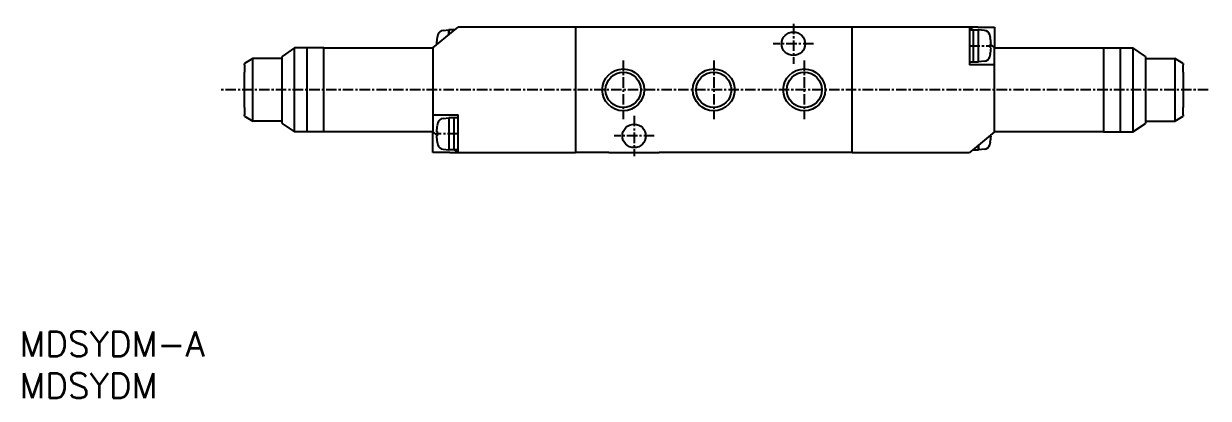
# Model space of a CAD drawing. Extents: x 1 to 142, y 0 to 144.
# Drawn here: x 0.5 to 141.8, y 0 to 44.7 of the extents above; entities that cross this region are included whole.
import ezdxf

# ---------------------------------------------------------------- set-up
doc = ezdxf.new("R2010")
doc.units = 0
doc.linetypes.add('CENTER', pattern=[2, 1.25, -0.25, 0.25, -0.25])
doc.layers.get('0').update_dxf_attribs({"linetype": 'CONTINUOUS'})
doc.layers.add('CENTER', color=1, linetype='CENTER')
doc.styles.get("Standard").update_dxf_attribs({"font": 'txt.shx'})

# ---------------------------------------------------------------- blocks, each defined once
blk = doc.blocks.new('*U18')
at = {"color": 7, "linetype": 'CONTINUOUS'}
blk.add_text('MDSYDM', height=3, dxfattribs=at).set_placement((0, 0))
blk = doc.blocks.new('*U19')
at = {"color": 7, "linetype": 'CONTINUOUS'}
blk.add_text('MDSYDM-A', height=3, dxfattribs=at).set_placement((0, 5))

msp = doc.modelspace()

# ---------------------------------------------------------------- linework, layer by layer
at = {"color": 7, "linetype": 'CONTINUOUS'}
for p, q in [((49.34, 41.84), (51.74, 43.84)), ((50.54, 43.93), (51.24, 43.99)), ((51.24, 43.99), (51.24, 43.43)), ((51.84, 43.99), (51.24, 43.99)), ((51.24, 43.43), (51.24, 43.99)), ((51.74, 43.84), (52.34, 44.34)), ((51.84, 43.99), (51.84, 43.93)), ((51.92, 43.99), (51.84, 43.99)), ((51.84, 43.93), (51.84, 43.99)), ((66.34, 44.34), (52.34, 44.34)), ((66.34, 44.34), (66.34, 29.34)), ((89.34, 44.34), (66.34, 44.34)), ((95.34, 44.34), (89.34, 44.34)), ((99.34, 44.34), (95.34, 44.34)), ((99.34, 29.34), (99.34, 44.34)), ((113.34, 44.34), (99.34, 44.34)), ((113.34, 44.34), (113.76, 43.99)), ((114.34, 44.34), (113.34, 44.34)), ((113.34, 44.34), (113.34, 39.84)), ((113.34, 43.99), (113.84, 43.99)), ((113.84, 43.99), (114.44, 43.99)), ((113.84, 40.19), (113.84, 43.99)), ((114.34, 44.34), (116.34, 44.34)), ((115.15, 43.93), (114.44, 43.99)), ((114.44, 40.19), (114.44, 43.99)), ((116.34, 44.34), (116.34, 41.84)), ((49.84, 43.07), (49.84, 43.07)), ((115.85, 43.07), (115.84, 43.07)), ((32.84, 41.84), (31.34, 40.84)), ((36.34, 41.84), (32.84, 41.84)), ((32.84, 31.84), (32.84, 41.84)), ((34.34, 31.84), (34.34, 41.84)), ((36.34, 41.84), (49.34, 41.84)), ((36.34, 31.84), (36.34, 41.84)), ((49.34, 41.84), (49.34, 31.84)), ((49.84, 42.35), (49.76, 42.35)), ((115.93, 42.35), (115.84, 42.35)), ((115.84, 42.26), (116.04, 42.09)), ((115.84, 41.84), (115.93, 41.84)), ((115.84, 41.12), (115.85, 41.12)), ((116.04, 42.09), (116.34, 41.84)), ((116.34, 31.84), (116.34, 41.84)), ((116.34, 41.84), (129.34, 41.84)), ((129.34, 41.84), (132.84, 41.84)), ((129.34, 41.84), (129.34, 31.84)), ((131.34, 41.84), (131.34, 31.84)), ((134.34, 40.84), (132.84, 41.84)), ((132.84, 41.84), (132.84, 31.84)), ((27.84, 40.59), (26.84, 39.99)), ((26.84, 39.84), (26.84, 39.99)), ((26.84, 39.84), (26.84, 38.94)), ((31.34, 40.59), (27.84, 40.59)), ((27.84, 33.09), (27.84, 40.59)), ((31.34, 32.84), (31.34, 40.84)), ((113.34, 40.19), (113.84, 40.19)), ((116.34, 39.84), (113.34, 39.84)), ((113.84, 40.19), (114.44, 40.19)), ((115.15, 40.26), (114.44, 40.19)), ((134.34, 40.84), (134.34, 32.84)), ((134.34, 40.59), (137.84, 40.59)), ((138.84, 39.99), (137.84, 40.59)), ((137.84, 40.59), (137.84, 33.09)), ((138.84, 39.99), (138.84, 39.84)), ((138.84, 38.94), (138.84, 39.84)), ((26.84, 34.74), (26.84, 38.94)), ((138.84, 38.94), (138.84, 34.74)), ((26.84, 34.74), (26.84, 33.84)), ((138.84, 33.84), (138.84, 34.74)), ((26.84, 33.69), (26.84, 33.84)), ((26.84, 33.69), (27.84, 33.09)), ((31.34, 33.09), (27.84, 33.09)), ((31.34, 32.84), (32.84, 31.84)), ((49.34, 33.84), (52.34, 33.84)), ((49.84, 32.57), (49.84, 32.57)), ((50.54, 33.43), (51.24, 33.49)), ((51.24, 33.49), (51.24, 29.69)), ((51.84, 33.49), (51.24, 33.49)), ((51.84, 33.49), (51.84, 29.69)), ((52.34, 33.49), (51.84, 33.49)), ((52.34, 29.34), (52.34, 33.84)), ((132.84, 31.84), (134.34, 32.84)), ((134.34, 33.09), (137.84, 33.09)), ((137.84, 33.09), (138.84, 33.69)), ((138.84, 33.84), (138.84, 33.69)), ((36.34, 31.84), (32.84, 31.84)), ((49.34, 31.84), (36.34, 31.84)), ((49.64, 31.59), (49.34, 31.84)), ((49.34, 29.34), (49.34, 31.84)), ((49.84, 31.43), (49.64, 31.59)), ((49.84, 31.85), (49.76, 31.85)), ((49.76, 31.34), (49.84, 31.34)), ((116.34, 31.84), (113.94, 29.84)), ((115.84, 31.34), (115.93, 31.34)), ((129.34, 31.84), (116.34, 31.84)), ((129.34, 31.84), (132.84, 31.84)), ((49.84, 30.62), (49.84, 30.62)), ((50.54, 29.76), (51.24, 29.69)), ((51.84, 29.69), (51.24, 29.69)), ((52.34, 29.69), (51.84, 29.69)), ((52.34, 29.34), (51.92, 29.69)), ((113.94, 29.84), (113.34, 29.34)), ((113.76, 29.69), (113.84, 29.69)), ((113.84, 29.69), (113.84, 29.76)), ((113.84, 29.76), (113.84, 29.69)), ((113.84, 29.69), (114.44, 29.69)), ((114.44, 29.69), (114.44, 30.26)), ((114.44, 30.26), (114.44, 29.69)), ((115.15, 29.76), (114.44, 29.69)), ((115.84, 30.62), (115.85, 30.62)), ((51.34, 29.34), (49.34, 29.34)), ((51.34, 29.34), (52.34, 29.34)), ((52.34, 29.34), (66.34, 29.34)), ((70.34, 29.34), (66.34, 29.34)), ((70.34, 29.34), (76.34, 29.34)), ((99.34, 29.34), (76.34, 29.34)), ((99.34, 29.34), (113.34, 29.34))]:
    msp.add_line(p, q, dxfattribs=at)
for points in [[(49.84, 42.35, 0), (49.84, 42.35, 0), (49.84, 42.34, 0), (49.84, 42.34, 0), (49.84, 42.34, 0), (49.84, 42.34, 0), (49.84, 42.34, 0), (49.84, 42.34, 0), (49.84, 42.34, 0), (49.84, 42.34, 0), (49.84, 42.34, 0), (49.84, 42.34, 0), (49.84, 42.34, 0), (49.84, 42.34, 0), (49.84, 42.34, 0), (49.84, 42.34, 0), (49.84, 42.34, 0), (49.84, 42.33, 0), (49.84, 42.33, 0), (49.84, 42.33, 0), (49.84, 42.33, 0), (49.84, 42.33, 0), (49.84, 42.33, 0), (49.84, 42.33, 0), (49.84, 42.33, 0), (49.84, 42.33, 0), (49.84, 42.33, 0), (49.84, 42.33, 0), (49.84, 42.33, 0), (49.84, 42.33, 0), (49.84, 42.33, 0), (49.84, 42.33, 0), (49.84, 42.32, 0), (49.84, 42.32, 0), (49.84, 42.32, 0), (49.84, 42.32, 0), (49.84, 42.32, 0), (49.84, 42.32, 0), (49.84, 42.32, 0), (49.84, 42.32, 0), (49.84, 42.32, 0), (49.84, 42.32, 0), (49.84, 42.32, 0), (49.84, 42.32, 0), (49.84, 42.32, 0), (49.84, 42.32, 0), (49.84, 42.31, 0), (49.84, 42.31, 0), (49.84, 42.31, 0), (49.84, 42.31, 0), (49.84, 42.31, 0), (49.84, 42.31, 0), (49.84, 42.31, 0), (49.84, 42.31, 0), (49.84, 42.31, 0), (49.84, 42.31, 0), (49.84, 42.31, 0), (49.84, 42.31, 0), (49.84, 42.31, 0), (49.84, 42.31, 0), (49.84, 42.31, 0), (49.84, 42.3, 0), (49.84, 42.3, 0), (49.84, 42.3, 0), (49.84, 42.3, 0), (49.84, 42.3, 0), (49.84, 42.3, 0), (49.84, 42.3, 0), (49.84, 42.3, 0), (49.84, 42.3, 0), (49.84, 42.3, 0), (49.84, 42.3, 0), (49.84, 42.3, 0), (49.84, 42.3, 0), (49.84, 42.3, 0), (49.84, 42.3, 0), (49.84, 42.29, 0), (49.84, 42.29, 0), (49.84, 42.29, 0), (49.84, 42.29, 0), (49.84, 42.29, 0), (49.84, 42.29, 0), (49.84, 42.29, 0), (49.84, 42.29, 0), (49.84, 42.29, 0), (49.84, 42.29, 0), (49.84, 42.29, 0), (49.84, 42.29, 0), (49.84, 42.29, 0), (49.84, 42.29, 0), (49.84, 42.29, 0), (49.84, 42.28, 0), (49.84, 42.28, 0), (49.84, 42.28, 0), (49.84, 42.28, 0), (49.84, 42.28, 0), (49.84, 42.28, 0), (49.84, 42.28, 0), (49.84, 42.28, 0), (49.84, 42.28, 0), (49.84, 42.28, 0), (49.84, 42.28, 0), (49.84, 42.28, 0), (49.84, 42.28, 0), (49.84, 42.28, 0), (49.84, 42.27, 0), (49.84, 42.27, 0), (49.84, 42.27, 0), (49.84, 42.27, 0), (49.84, 42.27, 0), (49.84, 42.27, 0), (49.84, 42.27, 0), (49.84, 42.27, 0), (49.84, 42.27, 0), (49.84, 42.27, 0), (49.84, 42.27, 0), (49.84, 42.27, 0), (49.84, 42.27, 0), (49.84, 42.27, 0), (49.84, 42.27, 0), (49.84, 42.26, 0), (49.84, 42.26, 0), (49.84, 42.26, 0), (49.84, 42.26, 0), (49.84, 42.26, 0), (49.84, 42.26, 0), (49.84, 42.26, 0), (49.84, 42.26, 0), (49.84, 42.26, 0)], [(115.84, 41.84, 0), (115.84, 41.85, 0), (115.84, 41.85, 0), (115.84, 41.85, 0), (115.84, 41.86, 0), (115.84, 41.86, 0), (115.84, 41.86, 0), (115.84, 41.87, 0), (115.84, 41.87, 0), (115.84, 41.88, 0), (115.84, 41.88, 0), (115.84, 41.88, 0), (115.84, 41.89, 0), (115.84, 41.89, 0), (115.84, 41.9, 0), (115.84, 41.9, 0), (115.84, 41.9, 0), (115.84, 41.91, 0), (115.84, 41.91, 0), (115.84, 41.92, 0), (115.84, 41.92, 0), (115.84, 41.92, 0), (115.84, 41.93, 0), (115.84, 41.93, 0), (115.84, 41.94, 0), (115.84, 41.94, 0), (115.84, 41.94, 0), (115.84, 41.95, 0), (115.84, 41.95, 0), (115.84, 41.96, 0), (115.84, 41.96, 0), (115.84, 41.96, 0), (115.84, 41.97, 0), (115.84, 41.97, 0), (115.84, 41.98, 0), (115.84, 41.98, 0), (115.84, 41.98, 0), (115.84, 41.99, 0), (115.84, 41.99, 0), (115.84, 42, 0), (115.84, 42, 0), (115.84, 42, 0), (115.84, 42.01, 0), (115.84, 42.01, 0), (115.85, 42.01, 0), (115.85, 42.02, 0), (115.85, 42.02, 0), (115.85, 42.03, 0), (115.85, 42.03, 0), (115.85, 42.03, 0), (115.85, 42.04, 0), (115.85, 42.04, 0), (115.85, 42.05, 0), (115.85, 42.05, 0), (115.85, 42.05, 0), (115.85, 42.06, 0), (115.85, 42.06, 0), (115.85, 42.07, 0), (115.85, 42.07, 0), (115.85, 42.07, 0), (115.85, 42.08, 0), (115.85, 42.08, 0), (115.85, 42.09, 0), (115.85, 42.09, 0), (115.85, 42.09, 0), (115.85, 42.1, 0), (115.85, 42.1, 0), (115.85, 42.11, 0), (115.85, 42.11, 0), (115.85, 42.11, 0), (115.85, 42.12, 0), (115.85, 42.12, 0), (115.85, 42.13, 0), (115.85, 42.13, 0), (115.85, 42.13, 0), (115.85, 42.14, 0), (115.85, 42.14, 0), (115.85, 42.15, 0), (115.85, 42.15, 0), (115.85, 42.15, 0), (115.85, 42.16, 0), (115.85, 42.16, 0), (115.85, 42.16, 0), (115.85, 42.17, 0), (115.85, 42.17, 0), (115.84, 42.18, 0), (115.84, 42.18, 0), (115.84, 42.18, 0), (115.84, 42.19, 0), (115.84, 42.19, 0), (115.84, 42.2, 0), (115.84, 42.2, 0), (115.84, 42.2, 0), (115.84, 42.21, 0), (115.84, 42.21, 0), (115.84, 42.22, 0), (115.84, 42.22, 0), (115.84, 42.22, 0), (115.84, 42.23, 0), (115.84, 42.23, 0), (115.84, 42.24, 0), (115.84, 42.24, 0), (115.84, 42.24, 0), (115.84, 42.25, 0), (115.84, 42.25, 0), (115.84, 42.26, 0), (115.84, 42.26, 0), (115.84, 42.26, 0), (115.84, 42.27, 0), (115.84, 42.27, 0), (115.84, 42.28, 0), (115.84, 42.28, 0), (115.84, 42.28, 0), (115.84, 42.29, 0), (115.84, 42.29, 0), (115.84, 42.3, 0), (115.84, 42.3, 0), (115.84, 42.3, 0), (115.84, 42.31, 0), (115.84, 42.31, 0), (115.84, 42.31, 0), (115.84, 42.32, 0), (115.84, 42.32, 0), (115.84, 42.33, 0), (115.84, 42.33, 0), (115.84, 42.33, 0), (115.84, 42.34, 0), (115.84, 42.34, 0), (115.84, 42.35, 0)], [(49.84, 31.85, 0), (49.84, 31.84, 0), (49.84, 31.84, 0), (49.84, 31.83, 0), (49.84, 31.83, 0), (49.84, 31.83, 0), (49.84, 31.82, 0), (49.84, 31.82, 0), (49.84, 31.81, 0), (49.84, 31.81, 0), (49.84, 31.81, 0), (49.84, 31.8, 0), (49.84, 31.8, 0), (49.84, 31.8, 0), (49.84, 31.79, 0), (49.84, 31.79, 0), (49.84, 31.78, 0), (49.84, 31.78, 0), (49.84, 31.78, 0), (49.84, 31.77, 0), (49.84, 31.77, 0), (49.84, 31.76, 0), (49.84, 31.76, 0), (49.84, 31.76, 0), (49.84, 31.75, 0), (49.84, 31.75, 0), (49.84, 31.74, 0), (49.84, 31.74, 0), (49.84, 31.74, 0), (49.84, 31.73, 0), (49.84, 31.73, 0), (49.84, 31.72, 0), (49.84, 31.72, 0), (49.84, 31.72, 0), (49.84, 31.71, 0), (49.84, 31.71, 0), (49.84, 31.7, 0), (49.84, 31.7, 0), (49.84, 31.7, 0), (49.84, 31.69, 0), (49.84, 31.69, 0), (49.84, 31.68, 0), (49.84, 31.68, 0), (49.84, 31.68, 0), (49.84, 31.67, 0), (49.84, 31.67, 0), (49.84, 31.66, 0), (49.84, 31.66, 0), (49.84, 31.66, 0), (49.84, 31.65, 0), (49.84, 31.65, 0), (49.84, 31.65, 0), (49.84, 31.64, 0), (49.84, 31.64, 0), (49.84, 31.63, 0), (49.84, 31.63, 0), (49.84, 31.63, 0), (49.84, 31.62, 0), (49.84, 31.62, 0), (49.84, 31.61, 0), (49.84, 31.61, 0), (49.84, 31.61, 0), (49.84, 31.6, 0), (49.84, 31.6, 0), (49.84, 31.59, 0), (49.84, 31.59, 0), (49.84, 31.59, 0), (49.84, 31.58, 0), (49.84, 31.58, 0), (49.84, 31.57, 0), (49.84, 31.57, 0), (49.84, 31.57, 0), (49.84, 31.56, 0), (49.84, 31.56, 0), (49.84, 31.55, 0), (49.84, 31.55, 0), (49.84, 31.55, 0), (49.84, 31.54, 0), (49.84, 31.54, 0), (49.84, 31.53, 0), (49.84, 31.53, 0), (49.84, 31.53, 0), (49.84, 31.52, 0), (49.84, 31.52, 0), (49.84, 31.51, 0), (49.84, 31.51, 0), (49.84, 31.51, 0), (49.84, 31.5, 0), (49.84, 31.5, 0), (49.84, 31.5, 0), (49.84, 31.49, 0), (49.84, 31.49, 0), (49.84, 31.48, 0), (49.84, 31.48, 0), (49.84, 31.48, 0), (49.84, 31.47, 0), (49.84, 31.47, 0), (49.84, 31.46, 0), (49.84, 31.46, 0), (49.84, 31.46, 0), (49.84, 31.45, 0), (49.84, 31.45, 0), (49.84, 31.44, 0), (49.84, 31.44, 0), (49.84, 31.44, 0), (49.84, 31.43, 0), (49.84, 31.43, 0), (49.84, 31.42, 0), (49.84, 31.42, 0), (49.84, 31.42, 0), (49.84, 31.41, 0), (49.84, 31.41, 0), (49.84, 31.4, 0), (49.84, 31.4, 0), (49.84, 31.4, 0), (49.84, 31.39, 0), (49.84, 31.39, 0), (49.84, 31.38, 0), (49.84, 31.38, 0), (49.84, 31.38, 0), (49.84, 31.37, 0), (49.84, 31.37, 0), (49.84, 31.36, 0), (49.84, 31.36, 0), (49.84, 31.36, 0), (49.84, 31.35, 0), (49.84, 31.35, 0), (49.84, 31.35, 0), (49.84, 31.34, 0)], [(115.84, 31.34, 0), (115.84, 31.34, 0), (115.84, 31.34, 0), (115.84, 31.34, 0), (115.84, 31.34, 0), (115.84, 31.34, 0), (115.84, 31.35, 0), (115.84, 31.35, 0), (115.84, 31.35, 0), (115.84, 31.35, 0), (115.84, 31.35, 0), (115.84, 31.35, 0), (115.84, 31.35, 0), (115.84, 31.35, 0), (115.84, 31.35, 0), (115.84, 31.35, 0), (115.84, 31.35, 0), (115.84, 31.35, 0), (115.84, 31.35, 0), (115.84, 31.35, 0), (115.84, 31.35, 0), (115.84, 31.36, 0), (115.84, 31.36, 0), (115.84, 31.36, 0), (115.84, 31.36, 0), (115.84, 31.36, 0), (115.84, 31.36, 0), (115.84, 31.36, 0), (115.84, 31.36, 0), (115.84, 31.36, 0), (115.84, 31.36, 0), (115.84, 31.36, 0), (115.84, 31.36, 0), (115.84, 31.36, 0), (115.84, 31.36, 0), (115.84, 31.36, 0), (115.84, 31.37, 0), (115.84, 31.37, 0), (115.84, 31.37, 0), (115.84, 31.37, 0), (115.84, 31.37, 0), (115.84, 31.37, 0), (115.84, 31.37, 0), (115.84, 31.37, 0), (115.84, 31.37, 0), (115.84, 31.37, 0), (115.84, 31.37, 0), (115.84, 31.37, 0), (115.84, 31.37, 0), (115.84, 31.37, 0), (115.84, 31.38, 0), (115.84, 31.38, 0), (115.84, 31.38, 0), (115.84, 31.38, 0), (115.84, 31.38, 0), (115.84, 31.38, 0), (115.84, 31.38, 0), (115.84, 31.38, 0), (115.84, 31.38, 0), (115.84, 31.38, 0), (115.84, 31.38, 0), (115.84, 31.38, 0), (115.84, 31.38, 0), (115.84, 31.38, 0), (115.84, 31.38, 0), (115.84, 31.39, 0), (115.84, 31.39, 0), (115.84, 31.39, 0), (115.84, 31.39, 0), (115.84, 31.39, 0), (115.84, 31.39, 0), (115.84, 31.39, 0), (115.84, 31.39, 0), (115.84, 31.39, 0), (115.84, 31.39, 0), (115.84, 31.39, 0), (115.84, 31.39, 0), (115.84, 31.39, 0), (115.84, 31.39, 0), (115.84, 31.39, 0), (115.84, 31.4, 0), (115.84, 31.4, 0), (115.84, 31.4, 0), (115.84, 31.4, 0), (115.84, 31.4, 0), (115.84, 31.4, 0), (115.84, 31.4, 0), (115.84, 31.4, 0), (115.84, 31.4, 0), (115.84, 31.4, 0), (115.84, 31.4, 0), (115.84, 31.4, 0), (115.84, 31.4, 0), (115.84, 31.4, 0), (115.84, 31.41, 0), (115.84, 31.41, 0), (115.84, 31.41, 0), (115.84, 31.41, 0), (115.84, 31.41, 0), (115.84, 31.41, 0), (115.84, 31.41, 0), (115.84, 31.41, 0), (115.84, 31.41, 0), (115.84, 31.41, 0), (115.84, 31.41, 0), (115.84, 31.41, 0), (115.84, 31.41, 0), (115.84, 31.41, 0), (115.84, 31.41, 0), (115.84, 31.42, 0), (115.84, 31.42, 0), (115.84, 31.42, 0), (115.84, 31.42, 0), (115.84, 31.42, 0), (115.84, 31.42, 0), (115.84, 31.42, 0), (115.84, 31.42, 0), (115.84, 31.42, 0), (115.84, 31.42, 0), (115.84, 31.42, 0), (115.84, 31.42, 0), (115.84, 31.42, 0), (115.84, 31.42, 0), (115.84, 31.42, 0), (115.84, 31.43, 0), (115.84, 31.43, 0), (115.84, 31.43, 0), (115.84, 31.43, 0), (115.84, 31.43, 0)]]:
    msp.add_polyline3d(points, dxfattribs=at)
for centre, radius in [((92.34, 42.34), 1.4), ((72.04, 36.84), 2.1), ((82.84, 36.84), 2.1), ((93.64, 36.84), 2.1), ((73.34, 31.34), 1.4)]:
    msp.add_circle(centre, radius, dxfattribs=at)
at = {"color": 3, "linetype": 'CONTINUOUS'}
for centre in [(72.04, 36.84), (82.84, 36.84), (93.64, 36.84)]:
    msp.add_circle(centre, 2.5, dxfattribs=at)
at = {"color": 7, "linetype": 'CONTINUOUS'}
for centre, radius, start, end in [((50.6, 43.23), 0.7, 95, 164.6149), ((115.09, 43.23), 0.7, 15.3851, 85), ((54.74, 42.09), 4.99, 168.7781, 177.1016), ((54.74, 42.09), 5, 164.6149, 168.738), ((110.94, 42.09), 5, 11.262, 15.3851), ((110.94, 42.09), 4.99, 2.8984, 11.2219), ((110.94, 42.09), 5, 344.6149, 348.738), ((110.94, 42.09), 4.99, 348.7781, 357.1016), ((115.09, 40.95), 0.7, 275, 344.6149), ((54.74, 31.59), 4.99, 168.7781, 177.1016), ((54.74, 31.59), 5, 164.6149, 168.738), ((50.6, 32.73), 0.7, 95, 164.6149), ((54.74, 31.59), 4.99, 182.8984, 191.2219), ((110.94, 31.59), 4.99, 348.7781, 357.1016), ((54.74, 31.59), 5, 191.262, 195.3851), ((50.6, 30.45), 0.7, 195.3851, 265), ((115.09, 30.45), 0.7, 275, 344.6149), ((110.94, 31.59), 5, 344.6149, 348.738)]:
    msp.add_arc(centre, radius, start, end, dxfattribs=at)
at = {"layer": 'CENTER', "color": 1, "linetype": 'CENTER'}
for p, q in [((92.34, 44.74), (92.34, 39.94)), ((94.74, 42.34), (89.94, 42.34)), ((113.34, 42.09), (115.98, 42.09)), ((72.04, 40.34), (72.04, 33.34)), ((82.84, 40.34), (82.84, 33.34)), ((93.64, 40.34), (93.64, 33.34)), ((141.84, 36.84), (23.84, 36.84)), ((73.34, 33.74), (73.34, 28.94)), ((52.34, 31.59), (49.71, 31.59)), ((75.74, 31.34), (70.94, 31.34))]:
    msp.add_line(p, q, dxfattribs=at)

# ---------------------------------------------------------------- block references
at = {"color": 7, "linetype": 'CONTINUOUS'}
for name in ['*U19', '*U18']:
    msp.add_blockref(name, (0, 0), dxfattribs=at)

doc.saveas('drawing.dxf')
